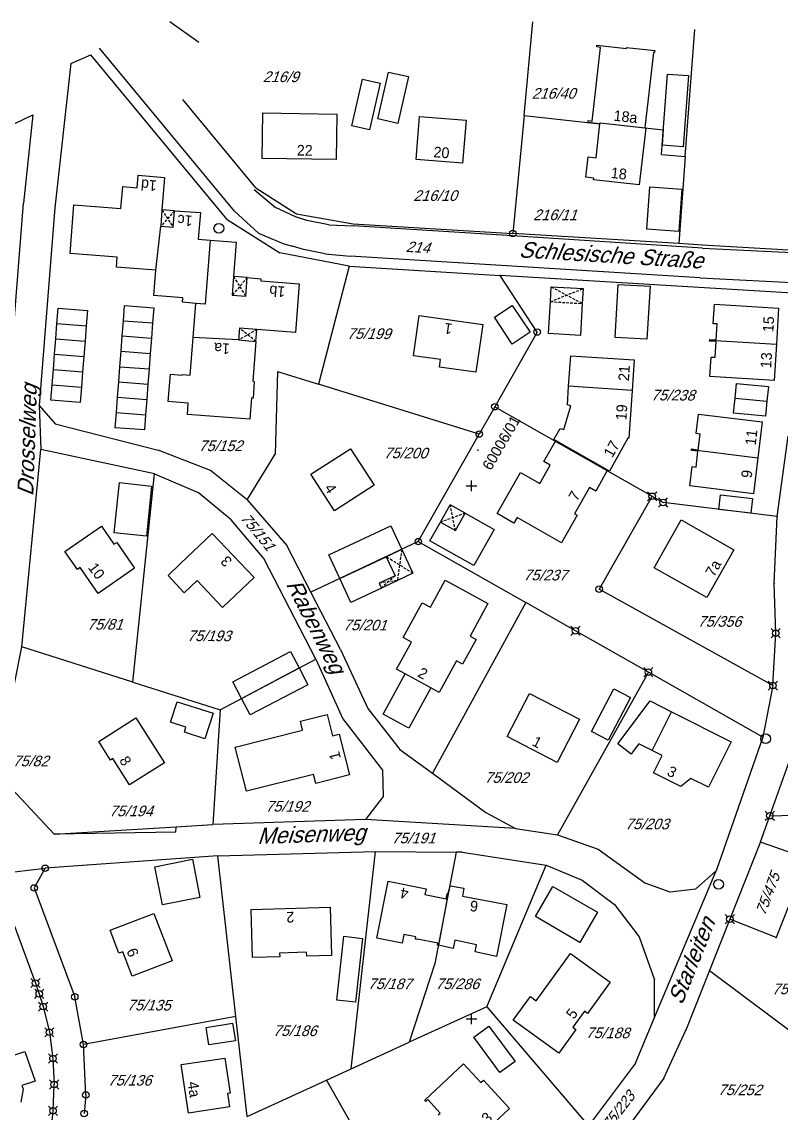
# Model space of a CAD drawing. Extents: x 4459737 to 4461180, y 5304018 to 5304640.
# Drawn here: x 4460215.6 to 4460358.1, y 5304382.3 to 5304587.1 of the extents above; entities that cross this region are included whole.
import ezdxf

# ---------------------------------------------------------------- set-up
doc = ezdxf.new("R2010")
doc.units = 0
doc.header["$MEASUREMENT"] = 0
doc.linetypes.add('DASHED', pattern=[0.75, 0.5, -0.25])
for name, color, linetype in [('1', 7, 'CONTINUOUS'), ('10', 7, 'CONTINUOUS'), ('14', 7, 'CONTINUOUS'), ('15', 7, 'CONTINUOUS'), ('3', 7, 'CONTINUOUS'), ('4', 7, 'CONTINUOUS'), ('5', 7, 'CONTINUOUS'), ('6', 7, 'CONTINUOUS'), ('7', 7, 'CONTINUOUS')]:
    doc.layers.add(name, color=color, linetype=linetype)
doc.styles.add('txt', font='TXT', dxfattribs={"height": 0.2})

# ---------------------------------------------------------------- blocks, each defined once
blk = doc.blocks.new('10')
at = {"layer": '1', "color": 2, "linetype": 'CONTINUOUS'}
blk.add_circle((0, 0), 0.61, dxfattribs=at)
blk = doc.blocks.new('30')
at = {"layer": '1', "color": 2, "linetype": 'CONTINUOUS'}
for p, q in [((-0.86267, 0.86267), (-0.431335, 0.431335)), ((0.431335, 0.431335), (0.86267, 0.86267)), ((-0.86267, -0.86267), (-0.431335, -0.431335)), ((0.431335, -0.431335), (0.86267, -0.86267))]:
    blk.add_line(p, q, dxfattribs=at)
blk.add_circle((0, 0), 0.61, dxfattribs=at)
blk = doc.blocks.new('3')
at = {"layer": '1', "color": 2, "linetype": 'CONTINUOUS'}
blk.add_circle((0, 0), 0.917, dxfattribs=at)
blk = doc.blocks.new('400')
at = {"layer": '15', "color": 7, "linetype": 'CONTINUOUS'}
for p, q in [((-1, 0), (0, 0)), ((0, 0), (0, 1)), ((0, 0), (1, 0)), ((0, -1), (0, 0))]:
    blk.add_line(p, q, dxfattribs=at)

msp = doc.modelspace()

# ---------------------------------------------------------------- linework, layer by layer
at = {"layer": '1', "color": 2, "linetype": 'CONTINUOUS'}
for p in [(4460305.34, 5304539.51), (4460357.35, 5304494.28), (4460356.78, 5304481.67), (4460310.18, 5304478.1), (4460354.68, 5304452.84), (4460357.18, 5304415.25), (4460344.66, 5304409.06), (4460340.22, 5304397.86), (4460336.06, 5304388.86)]:
    msp.add_point(p, dxfattribs=at)
at = {"layer": '10', "color": 30, "linetype": 'CONTINUOUS'}
for p, q in [((4460255.51, 5304551.55), (4460230.18, 5304582.12)), ((4460259.22, 5304555.6), (4460263.23, 5304552.25)), ((4460266.93, 5304550.52), (4460263.23, 5304552.25)), ((4460260.01, 5304547.41), (4460255.51, 5304551.55)), ((4460269.11, 5304549.81), (4460266.93, 5304550.52)), ((4460273.2, 5304549), (4460269.11, 5304549.81)), ((4460273.2, 5304549), (4460277.76, 5304548.81)), ((4460307.71, 5304546.95), (4460277.76, 5304548.81)), ((4460260.01, 5304547.41), (4460264.74, 5304545.46)), ((4460343.32, 5304544.64), (4460307.71, 5304546.95)), ((4460264.74, 5304545.46), (4460266.4, 5304545.01)), ((4460268.44, 5304544.35), (4460266.4, 5304545.01)), ((4460272.53, 5304543.55), (4460268.44, 5304544.35)), ((4460343.32, 5304544.64), (4460363.26, 5304543.68)), ((4460272.53, 5304543.55), (4460277.23, 5304543.11)), ((4460305.57, 5304541.38), (4460277.23, 5304543.11)), ((4460342.92, 5304539.07), (4460305.57, 5304541.38)), ((4460342.92, 5304539.07), (4460362.62, 5304538.06))]:
    msp.add_line(p, q, dxfattribs=at)
at = {"layer": '3', "color": 7, "linetype": 'CONTINUOUS'}
for p, q in [((4460309.85, 5304569.54), (4460311.52, 5304587.09)), ((4460340.1, 5304561.83), (4460341.9, 5304585.62)), ((4460224.81, 5304579.27), (4460228.55, 5304580.89)), ((4460254.11, 5304550.02), (4460228.55, 5304580.89)), ((4460224.81, 5304579.27), (4460221.78, 5304552.2)), ((4460259.5, 5304555.91), (4460245.81, 5304572.5)), ((4460202.33, 5304562.35), (4460217.69, 5304569.65)), ((4460217.69, 5304569.65), (4460215.93, 5304553.04)), ((4460309.85, 5304569.54), (4460307.74, 5304547.36)), ((4460309.85, 5304569.54), (4460324.09, 5304567.95)), ((4460324.11, 5304568.12), (4460324.09, 5304567.95)), ((4460324.11, 5304568.12), (4460335.97, 5304566.8)), ((4460335.97, 5304566.8), (4460335.76, 5304563.97)), ((4460335.63, 5304562.17), (4460335.76, 5304563.97)), ((4460335.63, 5304562.17), (4460340.1, 5304561.83)), ((4460340.1, 5304561.83), (4460338.87, 5304545.48)), ((4460259.5, 5304555.91), (4460267.15, 5304551.03)), ((4460213.45, 5304521.95), (4460215.93, 5304553.04)), ((4460221.78, 5304552.2), (4460218.87, 5304515.12)), ((4460254.11, 5304550.02), (4460263.99, 5304543.72)), ((4460267.15, 5304551.03), (4460277.79, 5304549.16)), ((4460277.79, 5304549.16), (4460307.74, 5304547.36)), ((4460338.87, 5304545.48), (4460307.74, 5304547.36)), ((4460343.36, 5304545.21), (4460338.87, 5304545.48)), ((4460363.3, 5304544.01), (4460343.36, 5304545.21)), ((4460277.05, 5304541.21), (4460263.99, 5304543.72)), ((4460277.05, 5304541.21), (4460271.26, 5304519.1)), ((4460277.05, 5304541.21), (4460305.34, 5304539.51)), ((4460312.3, 5304528.88), (4460305.34, 5304539.51)), ((4460362.37, 5304536.07), (4460305.34, 5304539.51)), ((4460312.3, 5304528.88), (4460304.36, 5304514.87)), ((4460263.6, 5304521.47), (4460263.15, 5304505.97)), ((4460263.6, 5304521.47), (4460271.26, 5304519.1)), ((4460301.45, 5304509.74), (4460271.26, 5304519.1)), ((4460218.87, 5304515.12), (4460219.16, 5304506.87)), ((4460218.87, 5304515.12), (4460221.84, 5304511.63)), ((4460304.36, 5304514.87), (4460301.45, 5304509.74)), ((4460304.36, 5304514.87), (4460333.91, 5304498.06)), ((4460221.84, 5304511.63), (4460241.17, 5304506.74)), ((4460290.01, 5304489.55), (4460301.45, 5304509.74)), ((4460357.35, 5304494.28), (4460359.39, 5304509.34)), ((4460215.62, 5304469.78), (4460219.16, 5304506.87)), ((4460240.51, 5304502.29), (4460219.16, 5304506.87)), ((4460250.99, 5304502.92), (4460241.17, 5304506.74)), ((4460257.88, 5304497.42), (4460263.15, 5304505.97)), ((4460257.88, 5304497.42), (4460250.99, 5304502.92)), ((4460236.45, 5304463.2), (4460240.51, 5304502.29)), ((4460240.51, 5304502.29), (4460248.69, 5304498.76)), ((4460254.88, 5304493.67), (4460248.69, 5304498.76)), ((4460257.88, 5304497.42), (4460265.33, 5304488.8)), ((4460333.91, 5304498.06), (4460323.95, 5304480.63)), ((4460333.91, 5304498.06), (4460335.94, 5304496.91)), ((4460357.35, 5304494.28), (4460335.94, 5304496.91)), ((4460261.04, 5304486.4), (4460254.88, 5304493.67)), ((4460356.78, 5304481.67), (4460357.35, 5304494.28)), ((4460269.81, 5304480.09), (4460265.33, 5304488.8)), ((4460290.01, 5304489.55), (4460269.81, 5304480.09)), ((4460290.01, 5304489.55), (4460310.18, 5304478.1)), ((4460270.78, 5304467.49), (4460261.04, 5304486.4)), ((4460356.56, 5304462.53), (4460323.95, 5304480.63)), ((4460357.08, 5304472.36), (4460356.78, 5304481.67)), ((4460275.38, 5304469.29), (4460269.81, 5304480.09)), ((4460310.18, 5304478.1), (4460292.64, 5304446.09)), ((4460319.49, 5304472.82), (4460310.18, 5304478.1)), ((4460333.18, 5304465.05), (4460319.49, 5304472.82)), ((4460356.56, 5304462.53), (4460357.08, 5304472.36)), ((4460210.87, 5304446.18), (4460215.62, 5304469.78)), ((4460236.45, 5304463.2), (4460215.62, 5304469.78)), ((4460275.38, 5304469.29), (4460280.56, 5304458.27)), ((4460252.81, 5304458.01), (4460270.78, 5304467.49)), ((4460270.78, 5304467.49), (4460275.84, 5304456.32)), ((4460333.18, 5304465.05), (4460316.1, 5304434.53)), ((4460354.68, 5304452.84), (4460333.18, 5304465.05)), ((4460236.45, 5304463.2), (4460252.81, 5304458.01)), ((4460356.56, 5304462.53), (4460354.68, 5304452.84)), ((4460252.81, 5304458.01), (4460251.43, 5304436.48)), ((4460280.56, 5304458.27), (4460286.51, 5304450.57)), ((4460275.84, 5304456.32), (4460283.31, 5304446.66)), ((4460354.68, 5304452.84), (4460345.9, 5304427.78)), ((4460286.51, 5304450.57), (4460292.64, 5304446.09)), ((4460355.98, 5304438.12), (4460360.33, 5304450.36)), ((4460221.65, 5304434.63), (4460210.87, 5304446.18)), ((4460283.31, 5304446.66), (4460283.38, 5304441.74)), ((4460292.64, 5304446.09), (4460302.69, 5304438.71)), ((4460283.38, 5304441.74), (4460280.09, 5304437.41)), ((4460280.09, 5304437.41), (4460251.43, 5304436.48)), ((4460308.24, 5304435.73), (4460280.09, 5304437.41)), ((4460302.69, 5304438.71), (4460308.24, 5304435.73)), ((4460354.22, 5304433.19), (4460355.98, 5304438.12)), ((4460355.98, 5304438.12), (4460383.13, 5304438.89)), ((4460221.65, 5304434.63), (4460244.57, 5304436.05)), ((4460244.47, 5304435.02), (4460244.57, 5304436.05)), ((4460244.57, 5304436.05), (4460251.43, 5304436.48)), ((4460308.24, 5304435.73), (4460316.1, 5304434.53)), ((4460244.47, 5304435.02), (4460221.65, 5304434.63)), ((4460316.1, 5304434.53), (4460323.79, 5304431.82)), ((4460252.4, 5304430.61), (4460281.99, 5304431.43)), ((4460277.41, 5304390.62), (4460281.99, 5304431.43)), ((4460281.99, 5304431.43), (4460297.1, 5304431.3)), ((4460297.1, 5304431.3), (4460293.12, 5304410.39)), ((4460298.22, 5304431.29), (4460297.1, 5304431.3)), ((4460298.22, 5304431.29), (4460314, 5304428.82)), ((4460323.79, 5304431.82), (4460332.51, 5304425.53)), ((4460354.22, 5304433.19), (4460348.48, 5304418.7)), ((4460354.22, 5304433.19), (4460354.38, 5304433.13)), ((4460354.38, 5304433.13), (4460378.92, 5304424.49)), ((4460252.4, 5304430.61), (4460219.99, 5304428.25)), ((4460255.76, 5304400.44), (4460252.4, 5304430.61)), ((4460211.53, 5304427.28), (4460219.99, 5304428.25)), ((4460219.99, 5304428.25), (4460217.92, 5304424.56)), ((4460302.87, 5304402.28), (4460314, 5304428.82)), ((4460314, 5304428.82), (4460320.75, 5304426.05)), ((4460334.35, 5304400.25), (4460345.9, 5304427.78)), ((4460345.9, 5304427.78), (4460342.11, 5304424.41)), ((4460361.95, 5304427.29), (4460357.18, 5304415.25)), ((4460210.86, 5304426.45), (4460218.16, 5304406.73)), ((4460320.75, 5304426.05), (4460326.84, 5304421.44)), ((4460332.51, 5304425.53), (4460337.21, 5304423.85)), ((4460217.92, 5304424.56), (4460225.52, 5304404.13)), ((4460337.21, 5304423.85), (4460342.11, 5304424.41)), ((4460326.84, 5304421.44), (4460331.48, 5304415.41)), ((4460348.48, 5304418.7), (4460344.66, 5304409.06)), ((4460357.18, 5304415.25), (4460348.48, 5304418.7)), ((4460331.48, 5304415.41), (4460334.36, 5304407.35)), ((4460293.12, 5304410.39), (4460288.31, 5304395.61)), ((4460344.66, 5304409.06), (4460340.22, 5304397.86)), ((4460344.66, 5304409.06), (4460364.11, 5304394.49)), ((4460218.16, 5304406.73), (4460218.87, 5304404.69)), ((4460334.35, 5304400.25), (4460334.36, 5304407.35)), ((4460218.87, 5304404.69), (4460219.61, 5304402.3)), ((4460227.16, 5304395.19), (4460225.52, 5304404.13)), ((4460219.61, 5304402.3), (4460220.76, 5304397.48)), ((4460302.87, 5304402.28), (4460288.31, 5304395.61)), ((4460302.87, 5304402.28), (4460321.92, 5304379.92)), ((4460255.76, 5304400.44), (4460227.16, 5304395.19)), ((4460257.86, 5304381.66), (4460255.76, 5304400.44)), ((4460330.76, 5304391.7), (4460334.35, 5304400.25)), ((4460220.76, 5304397.48), (4460221.44, 5304392.55)), ((4460336.06, 5304388.86), (4460340.22, 5304397.86)), ((4460227.6, 5304385.72), (4460227.16, 5304395.19)), ((4460277.41, 5304390.62), (4460288.31, 5304395.61)), ((4460221.44, 5304392.55), (4460221.66, 5304387.69)), ((4460272.75, 5304388.49), (4460277.41, 5304390.62)), ((4460330.76, 5304391.7), (4460321.92, 5304379.92)), ((4460257.86, 5304381.66), (4460272.75, 5304388.49)), ((4460272.75, 5304388.49), (4460291.47, 5304355.74)), ((4460336.06, 5304388.86), (4460328.89, 5304379.09)), ((4460221.45, 5304382.76), (4460221.66, 5304387.69)), ((4460227.6, 5304385.72), (4460227.3, 5304382.23)), ((4460220.24, 5304370.31), (4460221.45, 5304382.76))]:
    msp.add_line(p, q, dxfattribs=at)
at = {"layer": '5', "color": 1, "linetype": 'CONTINUOUS'}
for p, q in [((4460248.84, 5304583.21), (4460243.35, 5304587.08)), ((4460323.48, 5304582.38), (4460323.52, 5304582.73)), ((4460323.52, 5304582.73), (4460329.06, 5304582.1)), ((4460322.63, 5304568.46), (4460324.22, 5304582.3)), ((4460324.22, 5304582.3), (4460323.48, 5304582.38)), ((4460329.06, 5304582.1), (4460329.08, 5304582.3)), ((4460329.08, 5304582.3), (4460334.39, 5304581.69)), ((4460334.17, 5304581.35), (4460332.51, 5304567.18)), ((4460334.35, 5304581.33), (4460334.17, 5304581.35)), ((4460334.39, 5304581.69), (4460334.35, 5304581.33)), ((4460282.38, 5304568.89), (4460284.41, 5304577.67)), ((4460284.41, 5304577.67), (4460288.17, 5304576.8)), ((4460288.17, 5304576.8), (4460286.14, 5304568.02)), ((4460335.76, 5304563.97), (4460336.75, 5304577.29)), ((4460336.75, 5304577.29), (4460340.7, 5304577)), ((4460340.7, 5304577), (4460339.72, 5304563.61)), ((4460277.55, 5304567.58), (4460279.55, 5304576.36)), ((4460279.55, 5304576.36), (4460282.83, 5304575.61)), ((4460282.83, 5304575.61), (4460280.84, 5304566.83)), ((4460260.71, 5304561.42), (4460260.83, 5304569.99)), ((4460260.83, 5304569.99), (4460274.73, 5304569.79)), ((4460274.73, 5304569.79), (4460274.61, 5304561.24)), ((4460286.14, 5304568.02), (4460282.38, 5304568.89)), ((4460289.58, 5304561.26), (4460290.21, 5304569.32)), ((4460290.21, 5304569.32), (4460298.96, 5304568.64)), ((4460298.96, 5304568.64), (4460298.33, 5304560.58)), ((4460321.83, 5304568.21), (4460321.87, 5304568.55)), ((4460321.87, 5304568.55), (4460322.63, 5304568.46)), ((4460280.84, 5304566.83), (4460277.55, 5304567.58)), ((4460324.09, 5304567.95), (4460321.83, 5304568.21)), ((4460323.36, 5304561.56), (4460324.09, 5304567.95)), ((4460324.11, 5304568.12), (4460332.51, 5304567.18)), ((4460332.71, 5304567.16), (4460331.47, 5304556.49)), ((4460332.51, 5304567.18), (4460332.71, 5304567.16)), ((4460339.72, 5304563.61), (4460335.76, 5304563.97)), ((4460274.61, 5304561.24), (4460260.71, 5304561.42)), ((4460298.33, 5304560.58), (4460289.58, 5304561.26)), ((4460321.45, 5304557.93), (4460321.88, 5304561.73)), ((4460321.88, 5304561.73), (4460323.36, 5304561.56)), ((4460237.27, 5304555.95), (4460237.45, 5304558.3)), ((4460237.45, 5304558.3), (4460242.35, 5304557.88)), ((4460234.2, 5304552.04), (4460234.53, 5304556.16)), ((4460234.53, 5304556.16), (4460237.27, 5304555.95)), ((4460242.35, 5304557.88), (4460241.9, 5304551.82)), ((4460322.93, 5304557.76), (4460321.45, 5304557.93)), ((4460322.89, 5304557.47), (4460322.93, 5304557.76)), ((4460331.47, 5304556.49), (4460322.89, 5304557.47)), ((4460332.91, 5304548.16), (4460333.48, 5304556.15)), ((4460333.48, 5304556.15), (4460339.45, 5304555.71)), ((4460339.45, 5304555.71), (4460338.9, 5304547.73)), ((4460224.66, 5304543.6), (4460225.37, 5304552.75)), ((4460225.37, 5304552.75), (4460234.2, 5304552.04)), ((4460241.9, 5304551.82), (4460241.67, 5304548.72)), ((4460244, 5304548.55), (4460244.23, 5304551.65)), ((4460244.23, 5304551.65), (4460249.12, 5304551.28)), ((4460249.12, 5304551.28), (4460248.72, 5304546.31)), ((4460240.74, 5304540.49), (4460241.67, 5304548.72)), ((4460241.67, 5304548.72), (4460244, 5304548.55)), ((4460338.9, 5304547.73), (4460332.91, 5304548.16)), ((4460248.72, 5304546.31), (4460250.93, 5304546.13)), ((4460250.93, 5304546.13), (4460249.98, 5304534.12)), ((4460250.93, 5304546.13), (4460255.84, 5304545.74)), ((4460255.84, 5304545.74), (4460255.32, 5304539.29)), ((4460233.5, 5304542.94), (4460224.66, 5304543.6)), ((4460233.36, 5304541.07), (4460233.5, 5304542.94)), ((4460240.74, 5304540.49), (4460233.36, 5304541.07)), ((4460240.37, 5304535.75), (4460240.74, 5304540.49)), ((4460255.32, 5304539.29), (4460255.04, 5304535.78)), ((4460257.64, 5304535.59), (4460257.91, 5304539.09)), ((4460257.91, 5304539.09), (4460260.46, 5304538.88)), ((4460260.46, 5304538.88), (4460260.43, 5304538.51)), ((4460260.43, 5304538.51), (4460267.63, 5304537.92)), ((4460267.63, 5304537.92), (4460266.93, 5304528.78)), ((4460326.94, 5304527.88), (4460327.53, 5304537.82)), ((4460327.53, 5304537.82), (4460333.5, 5304537.47)), ((4460245.84, 5304535.31), (4460240.37, 5304535.75)), ((4460255.04, 5304535.78), (4460257.64, 5304535.59)), ((4460314.79, 5304534.58), (4460314.95, 5304537.37)), ((4460314.95, 5304537.37), (4460320.93, 5304537.02)), ((4460320.93, 5304537.02), (4460320.78, 5304534.24)), ((4460333.5, 5304537.47), (4460332.91, 5304527.52)), ((4460234.65, 5304531.01), (4460234.87, 5304533.87)), ((4460234.87, 5304533.87), (4460240.37, 5304533.45)), ((4460245.77, 5304534.46), (4460245.84, 5304535.31)), ((4460248.27, 5304534.26), (4460245.77, 5304534.46)), ((4460247.76, 5304527.85), (4460248.27, 5304534.26)), ((4460249.98, 5304534.12), (4460248.27, 5304534.26)), ((4460304.31, 5304531.66), (4460307.65, 5304533.88)), ((4460307.65, 5304533.88), (4460311, 5304528.85)), ((4460314.45, 5304528.6), (4460314.79, 5304534.58)), ((4460320.78, 5304534.24), (4460320.43, 5304528.26)), ((4460345.35, 5304530.44), (4460345.59, 5304534.08)), ((4460345.59, 5304534.08), (4460357.61, 5304533.36)), ((4460222.19, 5304530.49), (4460222.41, 5304533.33)), ((4460222.41, 5304533.33), (4460227.9, 5304532.9)), ((4460227.9, 5304532.9), (4460227.68, 5304530.06)), ((4460240.37, 5304533.45), (4460240.15, 5304530.59)), ((4460289.08, 5304524.42), (4460290.15, 5304531.99)), ((4460290.15, 5304531.99), (4460302.09, 5304530.3)), ((4460307.65, 5304526.63), (4460304.31, 5304531.66)), ((4460357.61, 5304533.36), (4460357.2, 5304526.6)), ((4460221.96, 5304527.61), (4460222.19, 5304530.49)), ((4460222.19, 5304530.49), (4460227.68, 5304530.06)), ((4460227.68, 5304530.06), (4460227.46, 5304527.18)), ((4460234.44, 5304528.14), (4460234.65, 5304531.01)), ((4460234.65, 5304531.01), (4460240.15, 5304530.59)), ((4460240.15, 5304530.59), (4460239.93, 5304527.72)), ((4460256.45, 5304529.6), (4460256.29, 5304527.4)), ((4460259.71, 5304529.34), (4460256.45, 5304529.6)), ((4460302.09, 5304530.3), (4460300.82, 5304521.34)), ((4460346.11, 5304530.39), (4460345.35, 5304530.44)), ((4460345.93, 5304527.42), (4460346.11, 5304530.39)), ((4460221.74, 5304524.72), (4460221.96, 5304527.61)), ((4460221.96, 5304527.61), (4460227.46, 5304527.18)), ((4460234.22, 5304525.26), (4460234.44, 5304528.14)), ((4460234.44, 5304528.14), (4460239.93, 5304527.72)), ((4460239.93, 5304527.72), (4460239.71, 5304524.84)), ((4460247.19, 5304520.81), (4460247.76, 5304527.85)), ((4460256.29, 5304527.4), (4460247.76, 5304527.85)), ((4460266.93, 5304528.78), (4460259.71, 5304529.34)), ((4460311, 5304528.85), (4460307.65, 5304526.63)), ((4460320.43, 5304528.26), (4460314.45, 5304528.6)), ((4460332.91, 5304527.52), (4460326.94, 5304527.88)), ((4460344.69, 5304527.34), (4460344.7, 5304527.49)), ((4460344.7, 5304527.49), (4460345.93, 5304527.42)), ((4460227.46, 5304527.18), (4460227.22, 5304524.3)), ((4460256.29, 5304527.4), (4460259.54, 5304527.13)), ((4460259.54, 5304527.13), (4460258.93, 5304519.65)), ((4460344.68, 5304527.18), (4460344.69, 5304527.34)), ((4460345.89, 5304527.11), (4460344.68, 5304527.18)), ((4460344.69, 5304527.34), (4460357.2, 5304526.6)), ((4460345.73, 5304524.15), (4460345.89, 5304527.11)), ((4460357.2, 5304526.6), (4460356.79, 5304519.81)), ((4460221.51, 5304521.84), (4460221.74, 5304524.72)), ((4460221.74, 5304524.72), (4460227.22, 5304524.3)), ((4460227.22, 5304524.3), (4460226.99, 5304521.41)), ((4460234, 5304522.38), (4460234.22, 5304525.26)), ((4460234.22, 5304525.26), (4460239.71, 5304524.84)), ((4460239.71, 5304524.84), (4460239.49, 5304521.96)), ((4460294.15, 5304523.7), (4460289.08, 5304524.42)), ((4460293.96, 5304522.31), (4460294.15, 5304523.7)), ((4460318.19, 5304518.73), (4460318.64, 5304524.43)), ((4460318.64, 5304524.43), (4460330.5, 5304523.68)), ((4460330.5, 5304523.68), (4460330.12, 5304517.9)), ((4460344.75, 5304520.55), (4460344.98, 5304524.19)), ((4460344.98, 5304524.19), (4460345.73, 5304524.15)), ((4460221.28, 5304518.97), (4460221.51, 5304521.84)), ((4460221.51, 5304521.84), (4460226.99, 5304521.41)), ((4460226.99, 5304521.41), (4460226.77, 5304518.54)), ((4460233.78, 5304519.51), (4460234, 5304522.38)), ((4460234, 5304522.38), (4460239.49, 5304521.96)), ((4460239.49, 5304521.96), (4460239.26, 5304519.1)), ((4460300.82, 5304521.34), (4460293.96, 5304522.31)), ((4460233.56, 5304516.65), (4460233.78, 5304519.51)), ((4460233.78, 5304519.51), (4460239.26, 5304519.1)), ((4460243.07, 5304515.83), (4460243.47, 5304520.98)), ((4460243.47, 5304520.98), (4460245.7, 5304520.8)), ((4460245.7, 5304520.8), (4460245.71, 5304520.93)), ((4460245.71, 5304520.93), (4460247.19, 5304520.81)), ((4460258.93, 5304519.65), (4460259.23, 5304519.63)), ((4460259.23, 5304519.63), (4460259.01, 5304516.5)), ((4460356.79, 5304519.81), (4460344.75, 5304520.55)), ((4460221.06, 5304516.11), (4460221.28, 5304518.97)), ((4460221.28, 5304518.97), (4460226.77, 5304518.54)), ((4460226.77, 5304518.54), (4460226.54, 5304515.68)), ((4460239.26, 5304519.1), (4460239.05, 5304516.24)), ((4460318.02, 5304515.2), (4460318.19, 5304518.73)), ((4460330.12, 5304517.9), (4460318.19, 5304518.73)), ((4460330.12, 5304517.9), (4460329.53, 5304508.97)), ((4460349.45, 5304516.46), (4460349.71, 5304519.22)), ((4460349.71, 5304519.22), (4460355.7, 5304518.67)), ((4460355.7, 5304518.67), (4460355.43, 5304515.89)), ((4460226.54, 5304515.68), (4460221.06, 5304516.11)), ((4460233.35, 5304513.78), (4460233.56, 5304516.65)), ((4460233.56, 5304516.65), (4460239.05, 5304516.24)), ((4460239.05, 5304516.24), (4460238.83, 5304513.37)), ((4460246.83, 5304515.54), (4460243.07, 5304515.83)), ((4460246.66, 5304513.4), (4460246.83, 5304515.54)), ((4460258.71, 5304516.53), (4460258.37, 5304512.52)), ((4460259.01, 5304516.5), (4460258.71, 5304516.53)), ((4460318.66, 5304515.01), (4460318.02, 5304515.2)), ((4460349.18, 5304513.67), (4460349.45, 5304516.46)), ((4460349.45, 5304516.46), (4460355.43, 5304515.89)), ((4460355.43, 5304515.89), (4460355.16, 5304513.1)), ((4460233.13, 5304510.93), (4460233.35, 5304513.78)), ((4460233.35, 5304513.78), (4460238.83, 5304513.37)), ((4460238.83, 5304513.37), (4460238.62, 5304510.52)), ((4460258.37, 5304512.52), (4460246.66, 5304513.4)), ((4460317.31, 5304510.6), (4460318.66, 5304515.01)), ((4460342.15, 5304509.83), (4460342.59, 5304513.46)), ((4460342.59, 5304513.46), (4460354.56, 5304512)), ((4460355.16, 5304513.1), (4460349.18, 5304513.67)), ((4460354.56, 5304512), (4460353.74, 5304505.27)), ((4460238.62, 5304510.52), (4460233.13, 5304510.93)), ((4460315.46, 5304508.72), (4460316.65, 5304510.79)), ((4460316.65, 5304510.79), (4460317.31, 5304510.6)), ((4460342.88, 5304509.74), (4460342.15, 5304509.83)), ((4460342.5, 5304506.8), (4460342.88, 5304509.74)), ((4460269.85, 5304502.18), (4460277.28, 5304506.99)), ((4460277.28, 5304506.99), (4460281.73, 5304500.13)), ((4460313.58, 5304504.56), (4460315.76, 5304508.39)), ((4460325.87, 5304502.8), (4460315.46, 5304508.72)), ((4460315.76, 5304508.39), (4460325.47, 5304502.87)), ((4460329.35, 5304508.94), (4460325.87, 5304502.8)), ((4460329.53, 5304508.97), (4460329.35, 5304508.94)), ((4460341.27, 5304506.81), (4460341.29, 5304506.96)), ((4460341.29, 5304506.96), (4460342.5, 5304506.8)), ((4460341.25, 5304506.66), (4460341.27, 5304506.81)), ((4460342.48, 5304506.52), (4460341.25, 5304506.66)), ((4460341.27, 5304506.81), (4460353.74, 5304505.27)), ((4460342.14, 5304503.55), (4460342.48, 5304506.52)), ((4460353.74, 5304505.27), (4460352.91, 5304498.54)), ((4460312.82, 5304500.48), (4460314.76, 5304503.89)), ((4460314.76, 5304503.89), (4460313.58, 5304504.56)), ((4460325.47, 5304502.87), (4460323.3, 5304499.05)), ((4460340.94, 5304500), (4460341.38, 5304503.64)), ((4460341.38, 5304503.64), (4460342.14, 5304503.55)), ((4460274.29, 5304495.32), (4460269.85, 5304502.18)), ((4460304.78, 5304494.81), (4460309.19, 5304502.55)), ((4460309.19, 5304502.55), (4460312.82, 5304500.48)), ((4460232.91, 5304491.22), (4460233.9, 5304500.63)), ((4460233.9, 5304500.63), (4460239.96, 5304499.99)), ((4460239.96, 5304499.99), (4460238.97, 5304490.58)), ((4460281.73, 5304500.13), (4460274.29, 5304495.32)), ((4460322.13, 5304499.72), (4460319.32, 5304494.77)), ((4460323.3, 5304499.05), (4460322.13, 5304499.72)), ((4460352.91, 5304498.54), (4460340.94, 5304500)), ((4460346.43, 5304495.58), (4460346.75, 5304498.36)), ((4460346.75, 5304498.36), (4460352.72, 5304497.65)), ((4460352.72, 5304497.65), (4460352.39, 5304494.88)), ((4460296.97, 5304491.61), (4460298.81, 5304494.87)), ((4460298.81, 5304494.87), (4460304.23, 5304491.81)), ((4460307.95, 5304493.01), (4460304.78, 5304494.81)), ((4460319.32, 5304494.77), (4460319.81, 5304494.49)), ((4460352.39, 5304494.88), (4460346.43, 5304495.58)), ((4460292.18, 5304489.7), (4460294.15, 5304493.2)), ((4460294.15, 5304493.2), (4460296.97, 5304491.61)), ((4460308.54, 5304494.05), (4460307.95, 5304493.01)), ((4460316.87, 5304489.32), (4460308.54, 5304494.05)), ((4460319.81, 5304494.49), (4460316.87, 5304489.32)), ((4460334.27, 5304484.63), (4460339.36, 5304493.63)), ((4460339.36, 5304493.63), (4460349.24, 5304488.04)), ((4460223.66, 5304487.73), (4460230.54, 5304492.47)), ((4460230.54, 5304492.47), (4460232.89, 5304489.05)), ((4460238.97, 5304490.58), (4460232.91, 5304491.22)), ((4460245.43, 5304485.52), (4460251.34, 5304491.06)), ((4460251.34, 5304491.06), (4460259.23, 5304482.8)), ((4460273.19, 5304487.05), (4460284.83, 5304492.5)), ((4460284.83, 5304492.5), (4460286.9, 5304488.09)), ((4460304.23, 5304491.81), (4460300.43, 5304485.07)), ((4460232.89, 5304489.05), (4460233.41, 5304489.4)), ((4460233.41, 5304489.4), (4460236.75, 5304484.56)), ((4460300.43, 5304485.07), (4460292.18, 5304489.7)), ((4460226.02, 5304484.33), (4460223.66, 5304487.73)), ((4460275.26, 5304482.64), (4460273.19, 5304487.05)), ((4460275.26, 5304482.64), (4460283.96, 5304486.72)), ((4460286.9, 5304488.09), (4460283.96, 5304486.72)), ((4460283.96, 5304486.72), (4460285.64, 5304483.15)), ((4460349.24, 5304488.04), (4460344.15, 5304479.04)), ((4460226.53, 5304484.68), (4460226.02, 5304484.33)), ((4460229.91, 5304479.8), (4460226.53, 5304484.68)), ((4460236.75, 5304484.56), (4460229.91, 5304479.8)), ((4460243.04, 5304483.21), (4460245.46, 5304485.48)), ((4460245.46, 5304485.48), (4460245.43, 5304485.52)), ((4460344.15, 5304479.04), (4460334.27, 5304484.63)), ((4460246.08, 5304479.97), (4460243.04, 5304483.21)), ((4460259.23, 5304482.8), (4460253.27, 5304477.21)), ((4460277.35, 5304478.16), (4460275.26, 5304482.64)), ((4460285.64, 5304483.15), (4460282.68, 5304481.76)), ((4460248.53, 5304482.26), (4460246.08, 5304479.97)), ((4460253.27, 5304477.21), (4460248.53, 5304482.26)), ((4460283.1, 5304480.85), (4460277.35, 5304478.16)), ((4460282.68, 5304481.76), (4460283.1, 5304480.85)), ((4460292.27, 5304477.24), (4460295.04, 5304482.33)), ((4460295.04, 5304482.33), (4460303.05, 5304477.97)), ((4460287.17, 5304471.54), (4460290.73, 5304478.07)), ((4460290.73, 5304478.07), (4460292.27, 5304477.24)), ((4460303.05, 5304477.97), (4460299.71, 5304471.83)), ((4460285.92, 5304465.61), (4460288.7, 5304470.71)), ((4460288.7, 5304470.71), (4460287.17, 5304471.54)), ((4460300.89, 5304471.19), (4460298.33, 5304466.54)), ((4460299.71, 5304471.83), (4460300.89, 5304471.19)), ((4460255.2, 5304463.24), (4460266.01, 5304468.96)), ((4460266.01, 5304468.96), (4460267.66, 5304465.84)), ((4460297.17, 5304467.17), (4460293.94, 5304461.23)), ((4460298.33, 5304466.54), (4460297.17, 5304467.17)), ((4460256.84, 5304460.14), (4460267.66, 5304465.84)), ((4460267.66, 5304465.84), (4460269.3, 5304462.71)), ((4460283.4, 5304457.19), (4460287.53, 5304464.73)), ((4460287.53, 5304464.73), (4460285.92, 5304465.61)), ((4460292.36, 5304462.09), (4460287.53, 5304464.73)), ((4460256.84, 5304460.14), (4460255.2, 5304463.24)), ((4460269.3, 5304462.71), (4460258.47, 5304457.03)), ((4460292.36, 5304462.09), (4460288.24, 5304454.55)), ((4460293.94, 5304461.23), (4460292.36, 5304462.09)), ((4460322.51, 5304453.91), (4460326.72, 5304461.91)), ((4460326.72, 5304461.91), (4460329.82, 5304460.28)), ((4460258.47, 5304457.03), (4460256.84, 5304460.14)), ((4460306.7, 5304452.96), (4460310.88, 5304461.06)), ((4460310.88, 5304461.06), (4460320.25, 5304456.22)), ((4460329.82, 5304460.28), (4460325.61, 5304452.28)), ((4460243.5, 5304455.69), (4460244.75, 5304459.52)), ((4460244.75, 5304459.52), (4460251.49, 5304457.39)), ((4460327.43, 5304451.59), (4460333.49, 5304459.67)), ((4460333.49, 5304459.67), (4460337.54, 5304457.63)), ((4460230.04, 5304452.05), (4460237.01, 5304456.49)), ((4460237.01, 5304456.49), (4460242.35, 5304448.07)), ((4460251.49, 5304457.39), (4460249.92, 5304452.57)), ((4460267.88, 5304455.84), (4460272.89, 5304457.1)), ((4460268.3, 5304454.17), (4460267.88, 5304455.84)), ((4460272.89, 5304457.1), (4460273.89, 5304453.09)), ((4460288.24, 5304454.55), (4460283.4, 5304457.19)), ((4460320.25, 5304456.22), (4460316.06, 5304448.11)), ((4460333.87, 5304450.36), (4460337.54, 5304457.63)), ((4460337.54, 5304457.63), (4460348.75, 5304451.97)), ((4460246.4, 5304454.75), (4460243.5, 5304455.69)), ((4460246.1, 5304453.82), (4460246.4, 5304454.75)), ((4460249.92, 5304452.57), (4460246.1, 5304453.82)), ((4460255.66, 5304450.99), (4460268.3, 5304454.17)), ((4460325.61, 5304452.28), (4460322.51, 5304453.91)), ((4460232.26, 5304448.56), (4460230.04, 5304452.05)), ((4460273.89, 5304453.09), (4460275.16, 5304453.41)), ((4460275.16, 5304453.41), (4460277.08, 5304445.78)), ((4460316.06, 5304448.11), (4460306.7, 5304452.96)), ((4460348.75, 5304451.97), (4460344.45, 5304443.45)), ((4460257.74, 5304442.7), (4460255.66, 5304450.99)), ((4460329.95, 5304449.7), (4460327.43, 5304451.59)), ((4460330.54, 5304450.49), (4460329.95, 5304449.7)), ((4460331.39, 5304451.62), (4460330.54, 5304450.49)), ((4460333.87, 5304450.36), (4460331.39, 5304451.62)), ((4460335.79, 5304449.4), (4460333.87, 5304450.36)), ((4460232.69, 5304448.84), (4460232.26, 5304448.56)), ((4460235.83, 5304443.92), (4460232.69, 5304448.84)), ((4460242.35, 5304448.07), (4460235.83, 5304443.92)), ((4460334.17, 5304446.19), (4460335.16, 5304448.15)), ((4460335.16, 5304448.15), (4460335.79, 5304449.4)), ((4460270.36, 5304445.87), (4460257.74, 5304442.7)), ((4460270.78, 5304444.19), (4460270.36, 5304445.87)), ((4460277.08, 5304445.78), (4460270.78, 5304444.19)), ((4460339.25, 5304443.62), (4460334.17, 5304446.19)), ((4460341.15, 5304445.12), (4460339.25, 5304443.62)), ((4460344.45, 5304443.45), (4460341.15, 5304445.12)), ((4460240.54, 5304428.51), (4460247.62, 5304429.95)), ((4460247.62, 5304429.95), (4460249.03, 5304422.8)), ((4460241.99, 5304421.37), (4460240.54, 5304428.51)), ((4460282.25, 5304415.13), (4460284.35, 5304425.81)), ((4460284.35, 5304425.81), (4460291.47, 5304424.42)), ((4460291.47, 5304424.42), (4460291.25, 5304423.31)), ((4460291.25, 5304423.31), (4460295.26, 5304422.52)), ((4460295.63, 5304423.57), (4460293.77, 5304413.82)), ((4460295.26, 5304422.52), (4460295.47, 5304423.6)), ((4460295.47, 5304423.6), (4460295.63, 5304423.57)), ((4460295.63, 5304423.57), (4460295.98, 5304424.98)), ((4460295.98, 5304424.98), (4460298.56, 5304424.52)), ((4460298.56, 5304424.52), (4460298.28, 5304423.02)), ((4460298.28, 5304423.02), (4460306.6, 5304421.44)), ((4460311.97, 5304419.19), (4460315.28, 5304424.86)), ((4460315.28, 5304424.86), (4460323.61, 5304420)), ((4460249.03, 5304422.8), (4460241.99, 5304421.37)), ((4460258.63, 5304420.55), (4460273.46, 5304420.99)), ((4460273.46, 5304420.99), (4460273.71, 5304411.91)), ((4460306.6, 5304421.44), (4460304.71, 5304411.68)), ((4460232.16, 5304416.63), (4460240.39, 5304419.8)), ((4460240.39, 5304419.8), (4460243.79, 5304410.89)), ((4460258.88, 5304411.52), (4460258.63, 5304420.55)), ((4460320.3, 5304414.33), (4460311.97, 5304419.19)), ((4460323.61, 5304420), (4460320.3, 5304414.33)), ((4460233.81, 5304412.33), (4460232.16, 5304416.63)), ((4460274.69, 5304403.5), (4460276.02, 5304415.5)), ((4460276.02, 5304415.5), (4460279.55, 5304415.11)), ((4460279.55, 5304415.11), (4460278.24, 5304403.11)), ((4460286.98, 5304414.2), (4460282.25, 5304415.13)), ((4460287.31, 5304415.85), (4460286.98, 5304414.2)), ((4460289.57, 5304415.41), (4460287.31, 5304415.85)), ((4460289.48, 5304414.96), (4460289.57, 5304415.41)), ((4460289.82, 5304414.9), (4460289.48, 5304414.96)), ((4460289.83, 5304414.96), (4460289.82, 5304414.9)), ((4460293.67, 5304414.2), (4460289.83, 5304414.96)), ((4460293.6, 5304413.85), (4460293.67, 5304414.2)), ((4460293.77, 5304413.82), (4460293.6, 5304413.85)), ((4460296.53, 5304413.23), (4460293.77, 5304413.82)), ((4460296.86, 5304414.75), (4460296.53, 5304413.23)), ((4460300.94, 5304413.88), (4460296.86, 5304414.75)), ((4460300.66, 5304412.55), (4460300.94, 5304413.88)), ((4460234.56, 5304412.61), (4460233.81, 5304412.33)), ((4460236.33, 5304408.02), (4460234.56, 5304412.61)), ((4460243.79, 5304410.89), (4460236.33, 5304408.02)), ((4460263.99, 5304411.66), (4460258.88, 5304411.52)), ((4460269.05, 5304412.5), (4460263.97, 5304412.36)), ((4460263.97, 5304412.36), (4460263.99, 5304411.66)), ((4460269.07, 5304411.78), (4460269.05, 5304412.5)), ((4460273.71, 5304411.91), (4460269.07, 5304411.78)), ((4460304.71, 5304411.68), (4460300.66, 5304412.55)), ((4460312.15, 5304403.37), (4460318.6, 5304412.27)), ((4460318.6, 5304412.27), (4460326.03, 5304406.89)), ((4460326.03, 5304406.89), (4460325.53, 5304406.2)), ((4460325.53, 5304406.2), (4460321.78, 5304401.03)), ((4460278.24, 5304403.11), (4460274.69, 5304403.5)), ((4460307.82, 5304399.74), (4460311.04, 5304404.17)), ((4460311.04, 5304404.17), (4460312.15, 5304403.37)), ((4460321.2, 5304401.45), (4460319.01, 5304398.43)), ((4460321.78, 5304401.03), (4460321.2, 5304401.45)), ((4460250.17, 5304398.4), (4460255.15, 5304399.19)), ((4460255.15, 5304399.19), (4460255.67, 5304395.91)), ((4460300.4, 5304396.55), (4460303.22, 5304398.65)), ((4460303.22, 5304398.65), (4460308.18, 5304392.03)), ((4460316.36, 5304393.55), (4460307.82, 5304399.74)), ((4460319.01, 5304398.43), (4460319.6, 5304398.01)), ((4460250.69, 5304395.12), (4460250.17, 5304398.4)), ((4460305.33, 5304389.91), (4460300.4, 5304396.55)), ((4460319.6, 5304398.01), (4460316.36, 5304393.55)), ((4460255.67, 5304395.91), (4460250.69, 5304395.12)), ((4460211.71, 5304392.35), (4460216.15, 5304393.9)), ((4460216.15, 5304393.9), (4460218.08, 5304388.34)), ((4460245.5, 5304391.41), (4460253.72, 5304392.63)), ((4460253.72, 5304392.63), (4460254.69, 5304386.06)), ((4460246.9, 5304382.32), (4460245.5, 5304391.41)), ((4460291.2, 5304384.74), (4460298.51, 5304391.57)), ((4460298.51, 5304391.57), (4460301.74, 5304388.08)), ((4460308.18, 5304392.03), (4460305.33, 5304389.91)), ((4460218.08, 5304388.34), (4460215.62, 5304387.5)), ((4460301.74, 5304388.08), (4460302.21, 5304388.52)), ((4460302.21, 5304388.52), (4460307.15, 5304383.19)), ((4460215.86, 5304386.81), (4460215.43, 5304384.36)), ((4460215.62, 5304387.5), (4460215.86, 5304386.81)), ((4460254.69, 5304386.06), (4460254.19, 5304385.99)), ((4460254.19, 5304385.99), (4460254.56, 5304383.51)), ((4460291.42, 5304384.5), (4460291.2, 5304384.74)), ((4460291.79, 5304384.84), (4460291.42, 5304384.5)), ((4460294.12, 5304382.32), (4460291.79, 5304384.84)), ((4460254.56, 5304383.51), (4460246.9, 5304382.32)), ((4460293.76, 5304381.98), (4460294.12, 5304382.32)), ((4460307.15, 5304383.19), (4460300.59, 5304377.11))]:
    msp.add_line(p, q, dxfattribs=at)
msp.add_point((4460301.19, 5304506.72), dxfattribs=at)
at = {"layer": '6', "color": 1, "linetype": 'DASHED'}
for p, q in [((4460244.23, 5304551.65), (4460241.67, 5304548.72)), ((4460241.9, 5304551.82), (4460244, 5304548.55)), ((4460257.91, 5304539.09), (4460255.04, 5304535.78)), ((4460255.32, 5304539.29), (4460257.64, 5304535.59)), ((4460314.79, 5304534.58), (4460320.93, 5304537.02)), ((4460314.95, 5304537.37), (4460320.78, 5304534.24)), ((4460314.79, 5304534.58), (4460320.78, 5304534.24)), ((4460259.54, 5304527.13), (4460256.45, 5304529.6)), ((4460259.71, 5304529.34), (4460256.29, 5304527.4)), ((4460298.81, 5304494.87), (4460294.15, 5304493.2)), ((4460296.97, 5304491.61), (4460295.99, 5304496.46)), ((4460289, 5304483.61), (4460283.96, 5304486.72)), ((4460286.9, 5304488.09), (4460286.06, 5304482.24)), ((4460285.64, 5304483.15), (4460283.1, 5304480.85)), ((4460286.06, 5304482.24), (4460282.68, 5304481.76))]:
    msp.add_line(p, q, dxfattribs=at)
at = {"layer": '6', "color": 1, "linetype": 'CONTINUOUS'}
for p, q in [((4460244.23, 5304551.65), (4460241.9, 5304551.82)), ((4460257.91, 5304539.09), (4460255.32, 5304539.29)), ((4460259.54, 5304527.13), (4460259.71, 5304529.34)), ((4460294.15, 5304493.2), (4460295.99, 5304496.46)), ((4460298.81, 5304494.87), (4460295.99, 5304496.46)), ((4460286.9, 5304488.09), (4460289, 5304483.61)), ((4460289, 5304483.61), (4460283.1, 5304480.85))]:
    msp.add_line(p, q, dxfattribs=at)

# ---------------------------------------------------------------- block references
at = {"layer": '1', "color": 2, "linetype": 'CONTINUOUS'}
for name, p in [('3', (4460252.57, 5304548.33)), ('10', (4460307.74, 5304547.36)), ('10', (4460312.3, 5304528.88)), ('10', (4460312.3, 5304528.88)), ('10', (4460304.36, 5304514.87)), ('10', (4460304.36, 5304514.87)), ('10', (4460301.45, 5304509.74)), ('10', (4460301.45, 5304509.74)), ('30', (4460333.91, 5304498.06)), ('30', (4460335.94, 5304496.91)), ('10', (4460290.01, 5304489.55)), ('10', (4460290.01, 5304489.55)), ('10', (4460323.95, 5304480.63)), ('10', (4460323.95, 5304480.63)), ('30', (4460319.49, 5304472.82)), ('30', (4460357.08, 5304472.36)), ('30', (4460333.18, 5304465.05)), ('30', (4460356.56, 5304462.53)), ('3', (4460355.19, 5304452.56)), ('30', (4460355.98, 5304438.12)), ('10', (4460219.99, 5304428.25)), ('10', (4460217.92, 5304424.56)), ('3', (4460346.35, 5304425.24)), ('30', (4460348.48, 5304418.7)), ('30', (4460218.16, 5304406.73)), ('30', (4460218.87, 5304404.69)), ('10', (4460225.52, 5304404.13)), ('30', (4460219.61, 5304402.3)), ('30', (4460220.76, 5304397.48)), ('10', (4460227.16, 5304395.19)), ('30', (4460221.44, 5304392.55)), ('30', (4460221.66, 5304387.69)), ('10', (4460227.6, 5304385.72)), ('30', (4460221.45, 5304382.76)), ('10', (4460227.3, 5304382.23))]:
    msp.add_blockref(name, p, dxfattribs=at)
at = {"layer": '15', "color": 7, "linetype": 'CONTINUOUS'}
for p in [(4460300, 5304500), (4460300, 5304400)]:
    msp.add_blockref('400', p, dxfattribs=at)

# ---------------------------------------------------------------- texts
at = {"layer": '14', "color": 7, "linetype": 'CONTINUOUS', "style": 'txt', "oblique": 20}
for s, rotation, p in [('Schlesische Stra%%223e', 356.4711, (4460308.8, 5304542.9)), ('Drosselweg', 88.1217, (4460217.75, 5304498.03)), ('Rabenweg', 296.8821, (4460265.1, 5304481.6)), ('Meisenweg', 1.9845, (4460259.8, 5304432.8)), ('Starleiten', 68.1723, (4460339.49, 5304402.43))]:
    msp.add_text(s, height=3, rotation=rotation, dxfattribs=at).set_placement(p)
at = {"layer": '4', "color": 2, "linetype": 'CONTINUOUS', "style": 'txt', "oblique": 20}
for s, rotation, p in [('216/9', 359.7003, (4460260.8, 5304575.8)), ('214', 356.5485, (4460287.62, 5304543.93)), ('75/199', 359.7003, (4460276.6, 5304527.6)), ('75/238', 359.7021, (4460333.65, 5304516.06)), ('75/200', 359.7003, (4460283.5, 5304505.2)), ('75/151', 309.4146, (4460256.49, 5304493.95)), ('75/237', 359.7003, (4460309.7, 5304482.3)), ('75/201', 359.7003, (4460275.87, 5304472.92)), ('75/356', 359.7003, (4460342.4, 5304473.6)), ('75/193', 359.7003, (4460246.6, 5304470.9)), ('75/82', 359.7003, (4460213.85, 5304447.41)), ('75/202', 359.7003, (4460302.4, 5304444.3)), ('75/192', 359.7003, (4460261.3, 5304438.9)), ('75/203', 359.7003, (4460328.8, 5304435.6)), ('75/475', 69.201, (4460355.05, 5304419.24)), ('75/187', 359.7003, (4460280.5, 5304405.6)), ('75/286', 359.7003, (4460293.2, 5304405.6)), ('75/135', 359.7003, (4460235.3, 5304401.6)), ('75/186', 359.7003, (4460262.7, 5304396.8)), ('75/188', 359.7003, (4460321.4, 5304396.4)), ('75/136', 359.7003, (4460231.7, 5304387.5)), ('75/223', 52.2999, (4460325.8, 5304378.9)), ('75/252', 359.7003, (4460346.2, 5304385.7))]:
    msp.add_text(s, height=2, rotation=rotation, dxfattribs=at).set_placement(p)
for s, p in [('216/40', (4460311.27, 5304572.67)), ('216/10', (4460289.04, 5304553.48)), ('216/11', (4460311.56, 5304549.87)), ('75/152', (4460248.75, 5304506.54)), ('75/81', (4460227.82, 5304473.03)), ('75/194', (4460231.95, 5304438.01)), ('75/191', (4460284.98, 5304432.93)), ('75/233', (4460356.36, 5304404.62))]:
    msp.add_text(s, height=2, dxfattribs=at).set_placement(p)
at = {"layer": '7', "color": 1, "linetype": 'CONTINUOUS', "style": 'txt'}
for s, rotation, p in [('18a', 353.6154, (4460326.58, 5304568.55)), ('22', 359.2584, (4460267.2, 5304562)), ('20', 355.5558, (4460292.8, 5304561.7)), ('18', 353.4849, (4460326.06, 5304557.81)), ('1d', 175.1013, (4460241, 5304557.3)), ('1c', 175.6728, (4460247.7, 5304550.7)), ('1b', 175.3218, (4460265.1, 5304537.4)), ('15', 86.5305, (4460356.63, 5304528.81)), ('1', 171.9441, (4460296.5, 5304530.4)), ('1a', 176.5026, (4460254.7, 5304526.7)), ('13', 86.5458, (4460356.22, 5304522.04)), ('21', 86.2389, (4460329.53, 5304519.63)), ('19', 86.22, (4460329.05, 5304512.27)), ('60006/01', 59.886, (4460303.64, 5304502.77)), ('11', 83.0529, (4460353.31, 5304507.52)), ('17', 60.4566, (4460326.4, 5304505.16)), ('9', 82.9692, (4460352.56, 5304501.39)), ('4', 302.9706, (4460272.3, 5304499.6)), ('7', 60.3297, (4460319.8, 5304497)), ('3', 133.6878, (4460255.2, 5304486)), ('10', 306.8703, (4460227.92, 5304484.65)), ('7a', 60.5799, (4460345.5, 5304482.8)), ('2', 331.3593, (4460289.73, 5304464.32)), ('1', 332.6085, (4460311.2, 5304451.4)), ('1', 104.3721, (4460275.5, 5304448.9)), ('8', 302.5233, (4460233.8, 5304448.5)), ('3', 333.2547, (4460336.5, 5304445.8)), ('4', 168.9048, (4460288.3, 5304424.4)), ('6', 173.4327, (4460301.32, 5304422.05)), ('2', 181.6992, (4460266.7, 5304420.1)), ('6', 291.0294, (4460235.2, 5304412.8)), ('5', 54.0513, (4460319.2, 5304399.8)), ('4a', 278.4753, (4460246.7, 5304388.1)), ('3', 42.8283, (4460303, 5304380.2))]:
    msp.add_text(s, height=2, rotation=rotation, dxfattribs=at).set_placement(p)

doc.saveas('drawing.dxf')
